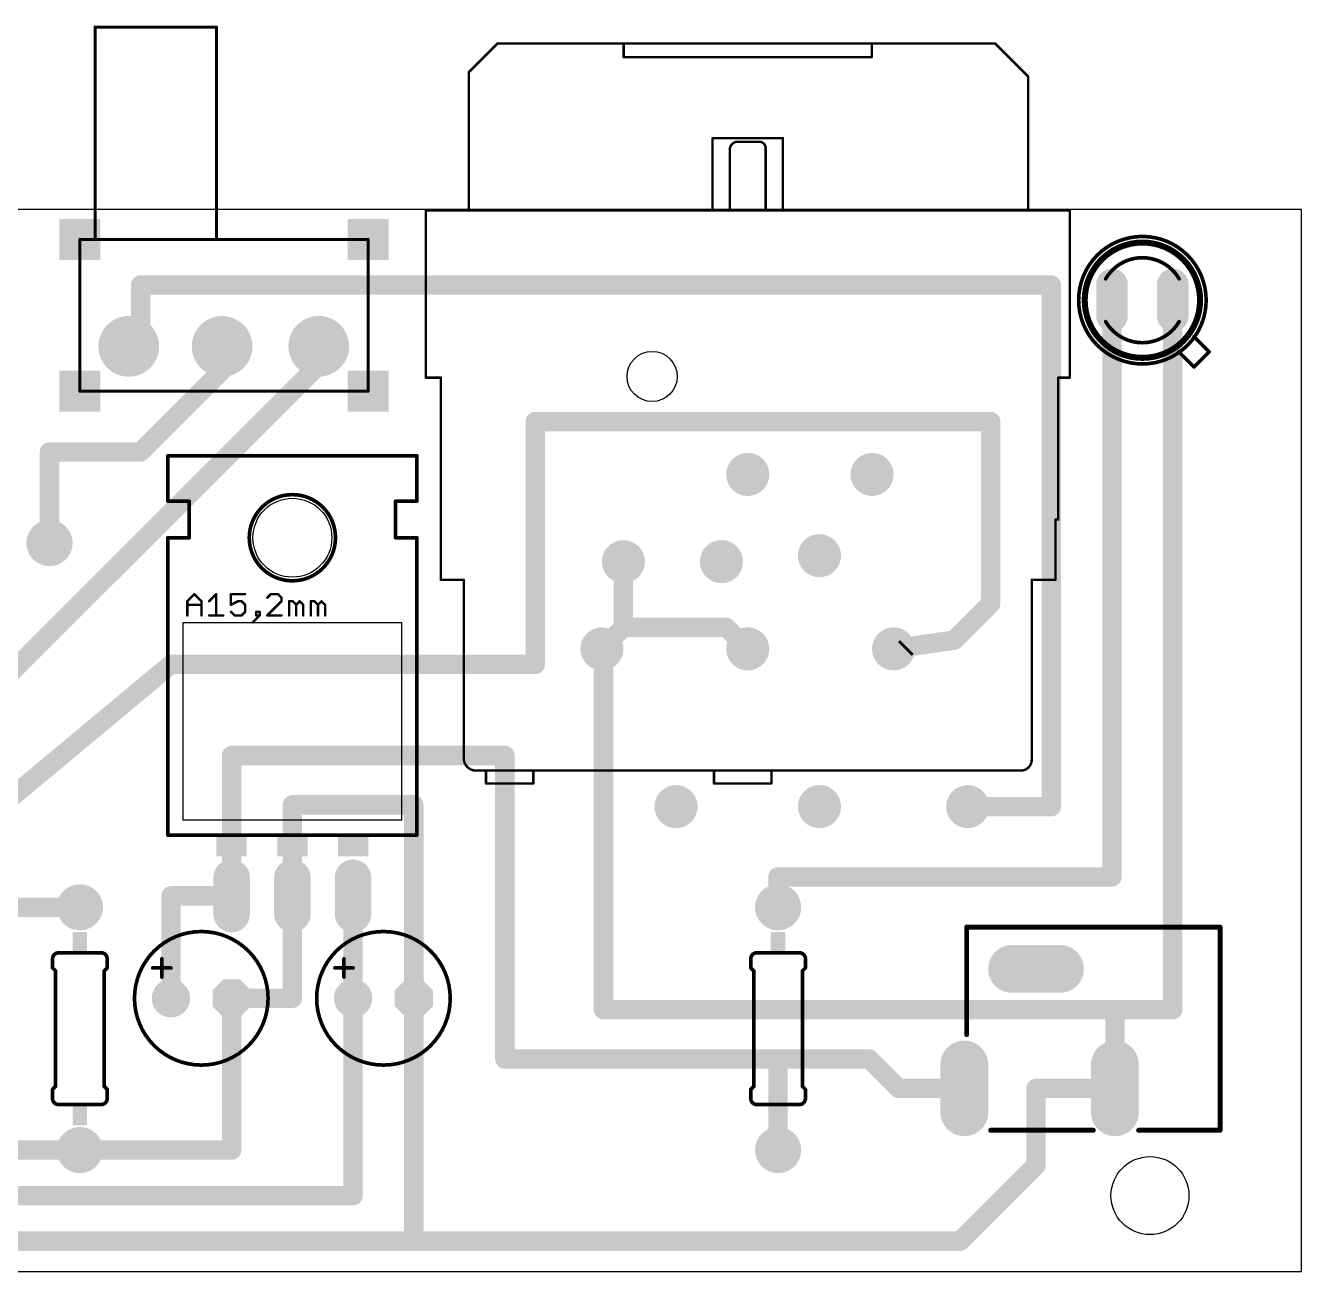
# Model space of a CAD drawing. Extents: x -0.21 to 4.21, y 0.35 to 2.75.
# Drawn here: x 2.111 to 4.212, y 0.35 to 2.403 of the extents above; entities that cross this region are included whole.
import ezdxf

# ---------------------------------------------------------------- set-up
doc = ezdxf.new("R2010")
doc.units = 0
for name, color, linetype in [('16', 175, 'CONTINUOUS'), ('17', 82, 'CONTINUOUS'), ('20', 7, 'CONTINUOUS'), ('21', 253, 'CONTINUOUS')]:
    doc.layers.add(name, color=color, linetype=linetype)

# ---------------------------------------------------------------- blocks, each defined once
blk = doc.blocks.new('ROUNDP')
at = {"const_width": 0.5}
blk.add_lwpolyline([(0, -0.25, 1), (0, 0.25, 1), (0, -0.25)], format="xyb", dxfattribs=at)
blk = doc.blocks.new('OCTAGONP')
at = {"const_width": 0.5}
blk.add_lwpolyline([(-0.25, -0.103553), (-0.25, 0.103553), (-0.103553, 0.25), (0.103553, 0.25), (0.25, 0.103553), (0.25, -0.103553), (0.103553, -0.25), (-0.103553, -0.25), (-0.25, -0.103553), (-0.25, 0.103553)], dxfattribs=at)
blk = doc.blocks.new('RECT')
blk.add_solid([(-0.5, -0.5), (0.5, -0.5), (-0.5, 0.5), (0.5, 0.5)])
blk = doc.blocks.new('LONGP100')
at = {"const_width": 1}
blk.add_lwpolyline([(-0.5, 0), (0.5, 0)], dxfattribs=at)
at = {"const_width": 0.5}
for points in [[(-0.5, 0.25, 1), (-0.5, -0.25)], [(0.5, -0.25, 1), (0.5, 0.25)]]:
    blk.add_lwpolyline(points, format="xyb", dxfattribs=at)
blk = doc.blocks.new('SQUAREP')
blk.add_solid([(-0.5, -0.5), (0.5, -0.5), (-0.5, 0.5), (0.5, 0.5)])

msp = doc.modelspace()

# ---------------------------------------------------------------- linework, layer by layer
at = {"layer": '16', "const_width": 0.032}
for points in [[(3.8, 1.975), (2.3, 1.975)], [(2.3, 1.975), (2.3, 1.9)], [(3.8, 1.115748), (3.8, 1.975)], [(3.9, 1), (3.9, 1.95)], [(4, 1.95), (4, 0.78125)], [(2.593508, 1.874094), (2.593508, 1.843508)], [(2.593508, 1.843508), (2.0625, 1.3125)], [(2.45, 1.85), (2.3, 1.7)], [(2.95, 1.35), (2.95, 1.75)], [(2.95, 1.75), (3.7, 1.75)], [(3.7, 1.45), (3.7, 1.75)], [(2.3, 1.7), (2.15, 1.7)], [(2.15, 1.7), (2.15, 1.55)], [(3.095276, 1.519291), (3.095276, 1.411024)], [(3.640157, 1.390157), (3.7, 1.45)], [(3.095276, 1.411024), (3.059843, 1.375591)], [(3.095276, 1.411024), (3.264567, 1.411024)], [(3.264567, 1.411024), (3.3, 1.375591)], [(3.059843, 1.375591), (3.0625, 1.375591)], [(3.0625, 1.375591), (3.0625, 0.78125)], [(3.540157, 1.375591), (3.561952, 1.378765)], [(3.558777, 1.375591), (3.561952, 1.378765)], [(3.561952, 1.378765), (3.640157, 1.390157)], [(2.05, 1.1), (2.35, 1.35)], [(2.95, 1.35), (2.35, 1.35)], [(2.9, 1.2), (2.45, 1.2)], [(2.45, 1.2), (2.45, 0.96875)], [(2.9, 0.7), (2.9, 1.2)], [(2.75, 1.11875), (2.55, 1.11875)], [(2.55, 1.11875), (2.55, 0.96875)], [(2.75, 0.8), (2.75, 1.11875)], [(3.662205, 1.115748), (3.8, 1.115748)], [(3.35, 0.95), (3.35, 1)], [(3.35, 1), (3.9, 1)], [(2.45, 0.96875), (2.35, 0.96875)], [(2.35, 0.96875), (2.35, 0.8)], [(2.55, 0.8), (2.55, 0.96875)], [(2.65, 0.96875), (2.65, 0.8)], [(2.2, 0.95), (2.025, 0.95)], [(2.45, 0.8), (2.45, 0.55)], [(2.55, 0.8), (2.45, 0.8)], [(2.65, 0.475), (2.65, 0.8)], [(2.75, 0.8), (2.75, 0.4)], [(3.0625, 0.78125), (3.904724, 0.78125)], [(3.904724, 0.78125), (3.904724, 0.651575)], [(4, 0.78125), (3.904724, 0.78125)], [(3.34375, 0.7), (2.9, 0.7)], [(3.5, 0.7), (3.34375, 0.7)], [(3.35, 0.69375), (3.34375, 0.7)], [(3.548425, 0.651575), (3.5, 0.7)], [(3.35, 0.55), (3.35, 0.69375)], [(3.656693, 0.651575), (3.548425, 0.651575)], [(3.904724, 0.651575), (3.774803, 0.651575)], [(3.774803, 0.651575), (3.774803, 0.524803)], [(2.2, 0.55), (2.025, 0.55)], [(2.2, 0.55), (2.45, 0.55)], [(3.774803, 0.524803), (3.65, 0.4)], [(1.85, 0.475), (2.65, 0.475)], [(0.76875, 0.4), (2.75, 0.4)], [(2.75, 0.4), (3.65, 0.4)]]:
    msp.add_lwpolyline(points, dxfattribs=at)
at = {"layer": '16', "const_width": 0.016}
for points in [[(2.3, 1.983, 1), (2.3, 1.967)], [(2.308, 1.975, 1), (2.292, 1.975)], [(3.808, 1.975, 1), (3.792, 1.975)], [(3.8, 1.967, 1), (3.8, 1.983)], [(3.908, 1.95, 1), (3.892, 1.95)], [(4.008, 1.95, 1), (3.992, 1.95)], [(2.292, 1.9, 1), (2.308, 1.9)], [(2.601508, 1.874094, 1), (2.585508, 1.874094)], [(2.455657, 1.844343, 1), (2.444343, 1.855657)], [(2.585508, 1.843508, 1), (2.601508, 1.843508)], [(2.599165, 1.837851, 1), (2.587851, 1.849165)], [(2.958, 1.75, 1), (2.942, 1.75)], [(2.95, 1.758, 1), (2.95, 1.742)], [(3.708, 1.75, 1), (3.692, 1.75)], [(3.7, 1.742, 1), (3.7, 1.758)], [(2.15, 1.708, 1), (2.15, 1.692)], [(2.158, 1.7, 1), (2.142, 1.7)], [(2.294343, 1.705657, 1), (2.305657, 1.694343)], [(2.3, 1.692, 1), (2.3, 1.708)], [(2.142, 1.55, 1), (2.158, 1.55)], [(3.103276, 1.519291, 1), (3.087276, 1.519291)], [(3.692, 1.45, 1), (3.708, 1.45)], [(3.705657, 1.444343, 1), (3.694343, 1.455657)], [(3.095276, 1.419024, 1), (3.095276, 1.403024)], [(3.087276, 1.411024, 1), (3.103276, 1.411024)], [(3.100932, 1.405367, 1), (3.089619, 1.41668)], [(3.270224, 1.41668, 1), (3.25891, 1.405367)], [(3.264567, 1.403024, 1), (3.264567, 1.419024)], [(3.059843, 1.383591, 1), (3.059843, 1.367591)], [(3.054186, 1.381247, 1), (3.065499, 1.369934)], [(3.0705, 1.375591, 1), (3.0545, 1.375591)], [(3.0625, 1.367591, 1), (3.0625, 1.383591)], [(3.294343, 1.369934, 1), (3.305657, 1.381247)], [(3.539004, 1.383507, 1), (3.541311, 1.367674)], [(3.55312, 1.381247, 1), (3.564434, 1.369934)], [(3.560798, 1.386682, 1), (3.563105, 1.370849)], [(3.567608, 1.373108, 1), (3.556295, 1.384422)], [(3.563105, 1.370849, 1), (3.560798, 1.386682)], [(3.634501, 1.395814, 1), (3.645814, 1.384501)], [(3.641311, 1.382241, 1), (3.639004, 1.398074)], [(2.35, 1.358, 1), (2.35, 1.342)], [(2.355121, 1.343854, 1), (2.344879, 1.356146)], [(2.95, 1.342, 1), (2.95, 1.358)], [(2.942, 1.35, 1), (2.958, 1.35)], [(2.45, 1.208, 1), (2.45, 1.192)], [(2.458, 1.2, 1), (2.442, 1.2)], [(2.908, 1.2, 1), (2.892, 1.2)], [(2.9, 1.192, 1), (2.9, 1.208)], [(2.55, 1.12675, 1), (2.55, 1.11075)], [(2.558, 1.11875, 1), (2.542, 1.11875)], [(2.758, 1.11875, 1), (2.742, 1.11875)], [(2.75, 1.11075, 1), (2.75, 1.12675)], [(3.662205, 1.123748, 1), (3.662205, 1.107748)], [(3.792, 1.115748, 1), (3.808, 1.115748)], [(3.8, 1.107748, 1), (3.8, 1.123748)], [(3.358, 1, 1), (3.342, 1)], [(3.35, 1.008, 1), (3.35, 0.992)], [(3.9, 0.992, 1), (3.9, 1.008)], [(3.892, 1, 1), (3.908, 1)], [(2.35, 0.97675, 1), (2.35, 0.96075)], [(2.358, 0.96875, 1), (2.342, 0.96875)], [(2.442, 0.96875, 1), (2.458, 0.96875)], [(2.45, 0.96075, 1), (2.45, 0.97675)], [(2.558, 0.96875, 1), (2.542, 0.96875)], [(2.542, 0.96875, 1), (2.558, 0.96875)], [(2.658, 0.96875, 1), (2.642, 0.96875)], [(2.2, 0.942, 1), (2.2, 0.958)], [(3.342, 0.95, 1), (3.358, 0.95)], [(2.342, 0.8, 1), (2.358, 0.8)], [(2.458, 0.8, 1), (2.442, 0.8)], [(2.45, 0.808, 1), (2.45, 0.792)], [(2.542, 0.8, 1), (2.558, 0.8)], [(2.55, 0.792, 1), (2.55, 0.808)], [(2.658, 0.8, 1), (2.642, 0.8)], [(2.642, 0.8, 1), (2.658, 0.8)], [(2.758, 0.8, 1), (2.742, 0.8)], [(2.742, 0.8, 1), (2.758, 0.8)], [(3.0625, 0.78925, 1), (3.0625, 0.77325)], [(3.0545, 0.78125, 1), (3.0705, 0.78125)], [(3.912724, 0.78125, 1), (3.896724, 0.78125)], [(3.904724, 0.78925, 1), (3.904724, 0.77325)], [(3.904724, 0.77325, 1), (3.904724, 0.78925)], [(3.992, 0.78125, 1), (4.008, 0.78125)], [(4, 0.77325, 1), (4, 0.78925)], [(2.9, 0.708, 1), (2.9, 0.692)], [(3.34375, 0.708, 1), (3.34375, 0.692)], [(3.349407, 0.705657, 1), (3.338093, 0.694343)], [(3.34375, 0.692, 1), (3.34375, 0.708)], [(3.505657, 0.705657, 1), (3.494343, 0.694343)], [(3.5, 0.692, 1), (3.5, 0.708)], [(2.892, 0.7, 1), (2.908, 0.7)], [(3.358, 0.69375, 1), (3.342, 0.69375)], [(3.344343, 0.688093, 1), (3.355657, 0.699407)], [(3.548425, 0.659575, 1), (3.548425, 0.643575)], [(3.542768, 0.645918, 1), (3.554082, 0.657232)], [(3.656693, 0.643575, 1), (3.656693, 0.659575)], [(3.774803, 0.659575, 1), (3.774803, 0.643575)], [(3.782803, 0.651575, 1), (3.766803, 0.651575)], [(3.896724, 0.651575, 1), (3.912724, 0.651575)], [(3.904724, 0.643575, 1), (3.904724, 0.659575)], [(2.2, 0.558, 1), (2.2, 0.542)], [(2.2, 0.542, 1), (2.2, 0.558)], [(2.442, 0.55, 1), (2.458, 0.55)], [(2.45, 0.542, 1), (2.45, 0.558)], [(3.342, 0.55, 1), (3.358, 0.55)], [(3.766803, 0.524803, 1), (3.782803, 0.524803)], [(3.78046, 0.519146, 1), (3.769146, 0.53046)], [(2.65, 0.467, 1), (2.65, 0.483)], [(2.642, 0.475, 1), (2.658, 0.475)], [(2.75, 0.408, 1), (2.75, 0.392)], [(2.742, 0.4, 1), (2.758, 0.4)], [(2.75, 0.392, 1), (2.75, 0.408)], [(3.644343, 0.405657, 1), (3.655657, 0.394343)], [(3.65, 0.392, 1), (3.65, 0.408)]]:
    msp.add_lwpolyline(points, format="xyb", dxfattribs=at)
at = {"layer": '20'}
for p, q in [((4.212008, 2.099606), (0.2, 2.099606)), ((4.212008, 0.35), (4.212008, 2.099606)), ((0.2, 0.35), (4.212008, 0.35))]:
    msp.add_line(p, q, dxfattribs=at)
for centre, radius in [((3.14252, 1.824409), 0.041339), ((2.55, 1.55875), 0.065), ((3.9625, 0.475), 0.06425)]:
    msp.add_circle(centre, radius, dxfattribs=at)
at = {"layer": '21'}
for points, const_width in [([(2.225, 2.05), (2.225, 2.4)], 0.005), ([(2.225, 2.4), (2.425, 2.4)], 0.005), ([(2.425, 2.4), (2.425, 2.05)], 0.005), ([(2.887795, 2.372835), (2.840551, 2.325591)], 0.004), ([(3.346063, 2.372835), (2.887795, 2.372835)], 0.004), ([(3.70748, 2.372835), (3.345276, 2.372835)], 0.004), ([(3.761811, 2.318504), (3.70748, 2.372835)], 0.004), ([(3.095669, 2.371654), (3.095669, 2.350394)], 0.004), ([(3.504331, 2.350394), (3.504331, 2.370472)], 0.004), ([(3.095669, 2.350394), (3.504331, 2.350394)], 0.004), ([(2.840551, 2.325591), (2.840551, 2.097638)], 0.004), ([(3.761811, 2.097638), (3.761811, 2.318504)], 0.004), ([(3.357874, 2.216929), (3.242126, 2.216929)], 0.004), ([(3.242126, 2.216929), (3.242126, 2.098819)], 0.004), ([(3.318898, 2.211024), (3.283465, 2.211024)], 0.004), ([(3.357874, 2.098819), (3.357874, 2.216929)], 0.004), ([(3.270472, 2.198031), (3.270472, 2.1)], 0.004), ([(3.329528, 2.1), (3.329528, 2.200394)], 0.004), ([(2.840551, 2.097638), (2.769685, 2.097638)], 0.004), ([(2.769685, 2.097638), (2.769685, 1.822441)], 0.004), ([(3.761811, 2.097638), (2.841732, 2.097638)], 0.004), ([(3.830315, 2.097638), (3.761811, 2.097638)], 0.004), ([(3.830315, 1.822441), (3.830315, 2.097638)], 0.004), ([(2.225, 2.05), (2.2, 2.05)], 0.005), ([(2.2, 2.05), (2.2, 1.8)], 0.005), ([(2.425, 2.05), (2.225, 2.05)], 0.005), ([(2.675, 2.05), (2.425, 2.05)], 0.005), ([(2.675, 1.8), (2.675, 2.05)], 0.005), ([(4.035, 1.89), (4.06, 1.865)], 0.006), ([(4.01, 1.865), (4.035, 1.84)], 0.006), ([(4.06, 1.865), (4.035, 1.84)], 0.006), ([(2.769685, 1.822441), (2.794488, 1.822441)], 0.004), ([(2.794488, 1.822441), (2.794488, 1.48937)], 0.004), ([(3.811417, 1.588583), (3.811417, 1.822441)], 0.004), ([(3.811417, 1.822441), (3.830315, 1.822441)], 0.004), ([(2.2, 1.8), (2.425, 1.8)], 0.005), ([(2.425, 1.8), (2.625, 1.8)], 0.005), ([(2.625, 1.8), (2.675, 1.8)], 0.005), ([(2.755, 1.69375), (2.345, 1.69375)], 0.006), ([(2.345, 1.61875), (2.345, 1.69375)], 0.006), ([(2.755, 1.61875), (2.755, 1.69375)], 0.006), ([(2.38, 1.61875), (2.345, 1.61875)], 0.006), ([(2.38, 1.55875), (2.38, 1.61875)], 0.006), ([(2.72, 1.55875), (2.72, 1.61875)], 0.006), ([(2.72, 1.61875), (2.755, 1.61875)], 0.006), ([(3.806693, 1.48937), (3.806693, 1.588583)], 0.004), ([(3.806693, 1.588583), (3.811417, 1.588583)], 0.004), ([(2.345, 1.06875), (2.345, 1.55875)], 0.006), ([(2.345, 1.55875), (2.38, 1.55875)], 0.006), ([(2.755, 1.55875), (2.72, 1.55875)], 0.006), ([(2.755, 1.06875), (2.755, 1.55875)], 0.006), ([(2.794488, 1.48937), (2.832283, 1.48937)], 0.004), ([(2.832283, 1.48937), (2.832283, 1.195276)], 0.004), ([(3.767717, 1.192913), (3.767717, 1.48937)], 0.004), ([(3.767717, 1.48937), (3.806693, 1.48937)], 0.004), ([(2.377, 1.454103), (2.388677, 1.46578)], 0.004), ([(2.377, 1.43075), (2.377, 1.454103)], 0.004), ([(2.377, 1.448265), (2.400353, 1.448265)], 0.004), ([(2.388677, 1.46578), (2.400353, 1.454103)], 0.004), ([(2.400353, 1.454103), (2.400353, 1.43075)], 0.004), ([(2.412911, 1.454103), (2.424587, 1.46578)], 0.004), ([(2.424587, 1.46578), (2.424587, 1.43075)], 0.004), ([(2.472175, 1.46578), (2.448821, 1.46578)], 0.004), ([(2.448821, 1.46578), (2.448821, 1.448265)], 0.004), ([(2.448821, 1.448265), (2.460498, 1.454103)], 0.004), ([(2.460498, 1.454103), (2.466336, 1.454103)], 0.004), ([(2.466336, 1.454103), (2.472175, 1.448265)], 0.004), ([(2.472175, 1.448265), (2.472175, 1.436588)], 0.004), ([(2.514511, 1.46578), (2.508672, 1.459942)], 0.004), ([(2.508672, 1.43075), (2.532026, 1.454103)], 0.004), ([(2.526187, 1.46578), (2.514511, 1.46578)], 0.004), ([(2.532026, 1.459942), (2.526187, 1.46578)], 0.004), ([(2.532026, 1.454103), (2.532026, 1.459942)], 0.004), ([(2.544583, 1.43075), (2.544583, 1.454103)], 0.004), ([(2.544583, 1.454103), (2.550421, 1.454103)], 0.004), ([(2.550421, 1.454103), (2.55626, 1.448265)], 0.004), ([(2.55626, 1.448265), (2.562098, 1.454103)], 0.004), ([(2.55626, 1.448265), (2.55626, 1.43075)], 0.004), ([(2.562098, 1.454103), (2.567936, 1.448265)], 0.004), ([(2.567936, 1.448265), (2.567936, 1.43075)], 0.004), ([(2.580494, 1.43075), (2.580494, 1.454103)], 0.004), ([(2.580494, 1.454103), (2.586332, 1.454103)], 0.004), ([(2.586332, 1.454103), (2.59217, 1.448265)], 0.004), ([(2.59217, 1.448265), (2.598009, 1.454103)], 0.004), ([(2.59217, 1.448265), (2.59217, 1.43075)], 0.004), ([(2.598009, 1.454103), (2.603847, 1.448265)], 0.004), ([(2.603847, 1.448265), (2.603847, 1.43075)], 0.004), ([(2.412911, 1.43075), (2.436264, 1.43075)], 0.004), ([(2.45466, 1.43075), (2.448821, 1.436588)], 0.004), ([(2.466336, 1.43075), (2.45466, 1.43075)], 0.004), ([(2.472175, 1.436588), (2.466336, 1.43075)], 0.004), ([(2.484732, 1.419073), (2.496409, 1.43075)], 0.004), ([(2.496409, 1.436588), (2.49057, 1.436588)], 0.004), ([(2.49057, 1.436588), (2.49057, 1.43075)], 0.004), ([(2.49057, 1.43075), (2.496409, 1.43075)], 0.004), ([(2.496409, 1.43075), (2.496409, 1.436588)], 0.004), ([(2.532026, 1.43075), (2.508672, 1.43075)], 0.004), ([(2.73, 1.41875), (2.37, 1.41875)], 0.002), ([(2.37, 1.09375), (2.37, 1.41875)], 0.002), ([(2.73, 1.41875), (2.73, 1.09375)], 0.002), ([(2.852362, 1.175197), (3.75, 1.175197)], 0.004), ([(2.868898, 1.153937), (2.868898, 1.174016)], 0.004), ([(2.94685, 1.153937), (2.868898, 1.153937)], 0.004), ([(2.94685, 1.172835), (2.94685, 1.153937)], 0.004), ([(3.244488, 1.153937), (3.244488, 1.174016)], 0.004), ([(3.338976, 1.153937), (3.244488, 1.153937)], 0.004), ([(3.338976, 1.172835), (3.338976, 1.153937)], 0.004), ([(2.37, 1.09375), (2.73, 1.09375)], 0.002), ([(2.345, 1.06875), (2.755, 1.06875)], 0.006), ([(3.66063, 0.917323), (3.66063, 0.740157)], 0.008), ([(4.077953, 0.917323), (3.66063, 0.917323)], 0.008), ([(4.077953, 0.582677), (4.077953, 0.917323)], 0.008), ([(4.077953, 0.917323), (4.077953, 0.915354)], 0.008), ([(2.155, 0.865), (2.155, 0.85)], 0.006), ([(2.235, 0.875), (2.165, 0.875)], 0.006), ([(2.245, 0.865), (2.245, 0.85)], 0.006), ([(2.335, 0.85), (2.335, 0.865)], 0.006), ([(2.635, 0.85), (2.635, 0.865)], 0.006), ([(3.305, 0.865), (3.305, 0.85)], 0.006), ([(3.315, 0.875), (3.385, 0.875)], 0.006), ([(3.395, 0.865), (3.395, 0.85)], 0.006), ([(2.16, 0.845), (2.155, 0.85)], 0.006), ([(2.16, 0.845), (2.16, 0.655)], 0.006), ([(2.24, 0.845), (2.245, 0.85)], 0.006), ([(2.24, 0.845), (2.24, 0.655)], 0.006), ([(2.32, 0.85), (2.335, 0.85)], 0.006), ([(2.335, 0.835), (2.335, 0.85)], 0.006), ([(2.335, 0.85), (2.35, 0.85)], 0.006), ([(2.62, 0.85), (2.635, 0.85)], 0.006), ([(2.635, 0.835), (2.635, 0.85)], 0.006), ([(2.635, 0.85), (2.65, 0.85)], 0.006), ([(3.31, 0.845), (3.305, 0.85)], 0.006), ([(3.31, 0.655), (3.31, 0.845)], 0.006), ([(3.39, 0.845), (3.395, 0.85)], 0.006), ([(3.39, 0.655), (3.39, 0.845)], 0.006), ([(2.16, 0.655), (2.155, 0.65)], 0.006), ([(2.155, 0.635), (2.155, 0.65)], 0.006), ([(2.24, 0.655), (2.245, 0.65)], 0.006), ([(2.245, 0.635), (2.245, 0.65)], 0.006), ([(3.31, 0.655), (3.305, 0.65)], 0.006), ([(3.305, 0.635), (3.305, 0.65)], 0.006), ([(3.39, 0.655), (3.395, 0.65)], 0.006), ([(3.395, 0.635), (3.395, 0.65)], 0.006), ([(2.235, 0.625), (2.165, 0.625)], 0.006), ([(3.315, 0.625), (3.385, 0.625)], 0.006), ([(3.7, 0.582677), (3.869291, 0.582677)], 0.008), ([(3.943701, 0.582677), (4.077953, 0.582677)], 0.008)]:
    msp.add_lwpolyline(points, dxfattribs=dict(at, const_width=const_width))
for points, const_width in [([(2.22625, 2.4, 1), (2.22375, 2.4)], 0.0025), ([(2.225, 2.40125, 1), (2.225, 2.39875)], 0.0025), ([(2.42625, 2.4, 1), (2.42375, 2.4)], 0.0025), ([(2.425, 2.39875, 1), (2.425, 2.40125)], 0.0025), ([(2.887795, 2.373835, 1), (2.887795, 2.371835)], 0.002), ([(2.888502, 2.372128, 1), (2.887088, 2.373542)], 0.002), ([(3.345276, 2.373835, 1), (3.345276, 2.371835)], 0.002), ([(3.346063, 2.371835, 1), (3.346063, 2.373835)], 0.002), ([(3.708187, 2.373542, 1), (3.706773, 2.372128)], 0.002), ([(3.70748, 2.371835, 1), (3.70748, 2.373835)], 0.002), ([(3.096669, 2.371654, 1), (3.094669, 2.371654)], 0.002), ([(3.505331, 2.370472, 1), (3.503331, 2.370472)], 0.002), ([(3.095669, 2.351394, 1), (3.095669, 2.349394)], 0.002), ([(3.094669, 2.350394, 1), (3.096669, 2.350394)], 0.002), ([(3.503331, 2.350394, 1), (3.505331, 2.350394)], 0.002), ([(3.504331, 2.349394, 1), (3.504331, 2.351394)], 0.002), ([(2.841551, 2.325591, 1), (2.839551, 2.325591)], 0.002), ([(2.839844, 2.326298, 1), (2.841258, 2.324883)], 0.002), ([(3.762811, 2.318504, 1), (3.760811, 2.318504)], 0.002), ([(3.761104, 2.317797, 1), (3.762518, 2.319211)], 0.002), ([(3.242126, 2.217929, 1), (3.242126, 2.215929)], 0.002), ([(3.243126, 2.216929, 1), (3.241126, 2.216929)], 0.002), ([(3.283465, 2.211024, 0.414214), (3.270472, 2.198031)], 0.004), ([(3.283465, 2.212024, 1), (3.283465, 2.210024)], 0.002), ([(3.283465, 2.210024, 1), (3.283465, 2.212024)], 0.002), ([(3.329528, 2.200394, 0.414214), (3.318898, 2.211024)], 0.004), ([(3.318898, 2.212024, 1), (3.318898, 2.210024)], 0.002), ([(3.318898, 2.210024, 1), (3.318898, 2.212024)], 0.002), ([(3.358874, 2.216929, 1), (3.356874, 2.216929)], 0.002), ([(3.357874, 2.215929, 1), (3.357874, 2.217929)], 0.002), ([(3.271472, 2.198031, 1), (3.269472, 2.198031)], 0.002), ([(3.269472, 2.198031, 1), (3.271472, 2.198031)], 0.002), ([(3.330528, 2.200394, 1), (3.328528, 2.200394)], 0.002), ([(3.328528, 2.200394, 1), (3.330528, 2.200394)], 0.002), ([(2.769685, 2.098638, 1), (2.769685, 2.096638)], 0.002), ([(2.770685, 2.097638, 1), (2.768685, 2.097638)], 0.002), ([(2.839551, 2.097638, 1), (2.841551, 2.097638)], 0.002), ([(2.840551, 2.096638, 1), (2.840551, 2.098638)], 0.002), ([(2.841732, 2.098638, 1), (2.841732, 2.096638)], 0.002), ([(3.241126, 2.098819, 1), (3.243126, 2.098819)], 0.002), ([(3.269472, 2.1, 1), (3.271472, 2.1)], 0.002), ([(3.328528, 2.1, 1), (3.330528, 2.1)], 0.002), ([(3.356874, 2.098819, 1), (3.358874, 2.098819)], 0.002), ([(3.761811, 2.098638, 1), (3.761811, 2.096638)], 0.002), ([(3.760811, 2.097638, 1), (3.762811, 2.097638)], 0.002), ([(3.761811, 2.096638, 1), (3.761811, 2.098638)], 0.002), ([(3.831315, 2.097638, 1), (3.829315, 2.097638)], 0.002), ([(3.830315, 2.096638, 1), (3.830315, 2.098638)], 0.002), ([(2.2, 2.05125, 1), (2.2, 2.04875)], 0.0025), ([(2.20125, 2.05, 1), (2.19875, 2.05)], 0.0025), ([(2.225, 2.05125, 1), (2.225, 2.04875)], 0.0025), ([(2.22375, 2.05, 1), (2.22625, 2.05)], 0.0025), ([(2.225, 2.04875, 1), (2.225, 2.05125)], 0.0025), ([(2.425, 2.05125, 1), (2.425, 2.04875)], 0.0025), ([(2.42375, 2.05, 1), (2.42625, 2.05)], 0.0025), ([(2.425, 2.04875, 1), (2.425, 2.05125)], 0.0025), ([(2.67625, 2.05, 1), (2.67375, 2.05)], 0.0025), ([(2.675, 2.04875, 1), (2.675, 2.05125)], 0.0025), ([(3.95, 1.845, 1), (3.95, 2.055, 1), (3.95, 1.845)], 0.006), ([(3.95, 1.855, 1), (3.95, 2.045, 1), (3.95, 1.855)], 0.01), ([(3.95, 2.02, 0.266749), (3.889535, 1.985272)], 0.006), ([(4.010465, 1.985272, 0.266749), (3.95, 2.02)], 0.006), ([(3.95, 2.0215, 1), (3.95, 2.0185)], 0.003), ([(3.95, 2.0185, 1), (3.95, 2.0215)], 0.003), ([(3.88824, 1.986027, 1), (3.890831, 1.984516)], 0.003), ([(4.009169, 1.984516, 1), (4.01176, 1.986027)], 0.003), ([(3.889535, 1.914728, 0.266749), (3.95, 1.88)], 0.006), ([(3.890831, 1.915484, 1), (3.88824, 1.913973)], 0.003), ([(3.95, 1.88, 0.266749), (4.010465, 1.914728)], 0.006), ([(4.01176, 1.913973, 1), (4.009169, 1.915484)], 0.003), ([(4.036061, 1.891061, 1), (4.033939, 1.888939)], 0.003), ([(3.95, 1.8815, 1), (3.95, 1.8785)], 0.003), ([(3.95, 1.8785, 1), (3.95, 1.8815)], 0.003), ([(4.011061, 1.866061, 1), (4.008939, 1.863939)], 0.003), ([(4.061061, 1.863939, 1), (4.058939, 1.866061)], 0.003), ([(4.058939, 1.863939, 1), (4.061061, 1.866061)], 0.003), ([(4.033939, 1.841061, 1), (4.036061, 1.838939)], 0.003), ([(4.033939, 1.838939, 1), (4.036061, 1.841061)], 0.003), ([(2.769685, 1.823441, 1), (2.769685, 1.821441)], 0.002), ([(2.768685, 1.822441, 1), (2.770685, 1.822441)], 0.002), ([(2.795488, 1.822441, 1), (2.793488, 1.822441)], 0.002), ([(2.794488, 1.821441, 1), (2.794488, 1.823441)], 0.002), ([(3.812417, 1.822441, 1), (3.810417, 1.822441)], 0.002), ([(3.811417, 1.823441, 1), (3.811417, 1.821441)], 0.002), ([(3.829315, 1.822441, 1), (3.831315, 1.822441)], 0.002), ([(3.830315, 1.821441, 1), (3.830315, 1.823441)], 0.002), ([(2.2, 1.80125, 1), (2.2, 1.79875)], 0.0025), ([(2.19875, 1.8, 1), (2.20125, 1.8)], 0.0025), ([(2.425, 1.80125, 1), (2.425, 1.79875)], 0.0025), ([(2.425, 1.79875, 1), (2.425, 1.80125)], 0.0025), ([(2.625, 1.80125, 1), (2.625, 1.79875)], 0.0025), ([(2.625, 1.79875, 1), (2.625, 1.80125)], 0.0025), ([(2.67375, 1.8, 1), (2.67625, 1.8)], 0.0025), ([(2.675, 1.79875, 1), (2.675, 1.80125)], 0.0025), ([(2.345, 1.69525, 1), (2.345, 1.69225)], 0.003), ([(2.3465, 1.69375, 1), (2.3435, 1.69375)], 0.003), ([(2.7565, 1.69375, 1), (2.7535, 1.69375)], 0.003), ([(2.755, 1.69225, 1), (2.755, 1.69525)], 0.003), ([(2.345, 1.62025, 1), (2.345, 1.61725)], 0.003), ([(2.3435, 1.61875, 1), (2.3465, 1.61875)], 0.003), ([(2.3815, 1.61875, 1), (2.3785, 1.61875)], 0.003), ([(2.38, 1.61725, 1), (2.38, 1.62025)], 0.003), ([(2.55, 1.48775, 1), (2.55, 1.62975, 1), (2.55, 1.48775)], 0.006), ([(2.7215, 1.61875, 1), (2.7185, 1.61875)], 0.003), ([(2.72, 1.62025, 1), (2.72, 1.61725)], 0.003), ([(2.7535, 1.61875, 1), (2.7565, 1.61875)], 0.003), ([(2.755, 1.61725, 1), (2.755, 1.62025)], 0.003), ([(3.807693, 1.588583, 1), (3.805693, 1.588583)], 0.002), ([(3.806693, 1.589583, 1), (3.806693, 1.587583)], 0.002), ([(3.810417, 1.588583, 1), (3.812417, 1.588583)], 0.002), ([(3.811417, 1.587583, 1), (3.811417, 1.589583)], 0.002), ([(2.3465, 1.55875, 1), (2.3435, 1.55875)], 0.003), ([(2.345, 1.56025, 1), (2.345, 1.55725)], 0.003), ([(2.3785, 1.55875, 1), (2.3815, 1.55875)], 0.003), ([(2.38, 1.55725, 1), (2.38, 1.56025)], 0.003), ([(2.72, 1.56025, 1), (2.72, 1.55725)], 0.003), ([(2.7185, 1.55875, 1), (2.7215, 1.55875)], 0.003), ([(2.7565, 1.55875, 1), (2.7535, 1.55875)], 0.003), ([(2.755, 1.55725, 1), (2.755, 1.56025)], 0.003), ([(2.794488, 1.49037, 1), (2.794488, 1.48837)], 0.002), ([(2.793488, 1.48937, 1), (2.795488, 1.48937)], 0.002), ([(2.833283, 1.48937, 1), (2.831283, 1.48937)], 0.002), ([(2.832283, 1.48837, 1), (2.832283, 1.49037)], 0.002), ([(3.768717, 1.48937, 1), (3.766717, 1.48937)], 0.002), ([(3.767717, 1.49037, 1), (3.767717, 1.48837)], 0.002), ([(3.805693, 1.48937, 1), (3.807693, 1.48937)], 0.002), ([(3.806693, 1.48837, 1), (3.806693, 1.49037)], 0.002), ([(2.378, 1.454103, 1), (2.376, 1.454103)], 0.002), ([(2.376293, 1.45481, 1), (2.377707, 1.453396)], 0.002), ([(2.377, 1.449265, 1), (2.377, 1.447265)], 0.002), ([(2.389384, 1.466487, 1), (2.387969, 1.465073)], 0.002), ([(2.389384, 1.465073, 1), (2.387969, 1.466487)], 0.002), ([(2.401353, 1.454103, 1), (2.399353, 1.454103)], 0.002), ([(2.399646, 1.453396, 1), (2.40106, 1.45481)], 0.002), ([(2.400353, 1.447265, 1), (2.400353, 1.449265)], 0.002), ([(2.412204, 1.45481, 1), (2.413618, 1.453396)], 0.002), ([(2.425587, 1.46578, 1), (2.423587, 1.46578)], 0.002), ([(2.425294, 1.465073, 1), (2.42388, 1.466487)], 0.002), ([(2.448821, 1.46678, 1), (2.448821, 1.46478)], 0.002), ([(2.449821, 1.46578, 1), (2.447821, 1.46578)], 0.002), ([(2.448374, 1.449159, 1), (2.449269, 1.44737)], 0.002), ([(2.460498, 1.455103, 1), (2.460498, 1.453103)], 0.002), ([(2.460945, 1.453209, 1), (2.460051, 1.454998)], 0.002), ([(2.467043, 1.45481, 1), (2.465629, 1.453396)], 0.002), ([(2.466336, 1.453103, 1), (2.466336, 1.455103)], 0.002), ([(2.473175, 1.448265, 1), (2.471175, 1.448265)], 0.002), ([(2.472175, 1.46478, 1), (2.472175, 1.46678)], 0.002), ([(2.507965, 1.460649, 1), (2.50938, 1.459234)], 0.002), ([(2.514511, 1.46678, 1), (2.514511, 1.46478)], 0.002), ([(2.515218, 1.465073, 1), (2.513804, 1.466487)], 0.002), ([(2.526894, 1.466487, 1), (2.52548, 1.465073)], 0.002), ([(2.526187, 1.46478, 1), (2.526187, 1.46678)], 0.002), ([(2.533026, 1.459942, 1), (2.531026, 1.459942)], 0.002), ([(2.531026, 1.454103, 1), (2.533026, 1.454103)], 0.002), ([(2.531319, 1.459234, 1), (2.532733, 1.460649)], 0.002), ([(2.532733, 1.453396, 1), (2.531319, 1.45481)], 0.002), ([(2.545583, 1.454103, 1), (2.543583, 1.454103)], 0.002), ([(2.544583, 1.455103, 1), (2.544583, 1.453103)], 0.002), ([(2.551128, 1.45481, 1), (2.549714, 1.453396)], 0.002), ([(2.550421, 1.453103, 1), (2.550421, 1.455103)], 0.002), ([(2.55726, 1.448265, 1), (2.55526, 1.448265)], 0.002), ([(2.562805, 1.45481, 1), (2.561391, 1.453396)], 0.002), ([(2.562805, 1.453396, 1), (2.561391, 1.45481)], 0.002), ([(2.568936, 1.448265, 1), (2.566936, 1.448265)], 0.002), ([(2.581494, 1.454103, 1), (2.579494, 1.454103)], 0.002), ([(2.580494, 1.455103, 1), (2.580494, 1.453103)], 0.002), ([(2.587039, 1.45481, 1), (2.585625, 1.453396)], 0.002), ([(2.586332, 1.453103, 1), (2.586332, 1.455103)], 0.002), ([(2.59317, 1.448265, 1), (2.59117, 1.448265)], 0.002), ([(2.598716, 1.45481, 1), (2.597302, 1.453396)], 0.002), ([(2.598716, 1.453396, 1), (2.597302, 1.45481)], 0.002), ([(2.604847, 1.448265, 1), (2.602847, 1.448265)], 0.002), ([(2.376, 1.43075, 1), (2.378, 1.43075)], 0.002), ([(2.399353, 1.43075, 1), (2.401353, 1.43075)], 0.002), ([(2.412911, 1.43175, 1), (2.412911, 1.42975)], 0.002), ([(2.423587, 1.43075, 1), (2.425587, 1.43075)], 0.002), ([(2.436264, 1.42975, 1), (2.436264, 1.43175)], 0.002), ([(2.447821, 1.448265, 1), (2.449821, 1.448265)], 0.002), ([(2.449528, 1.437295, 1), (2.448114, 1.435881)], 0.002), ([(2.45466, 1.43175, 1), (2.45466, 1.42975)], 0.002), ([(2.453952, 1.430043, 1), (2.455367, 1.431457)], 0.002), ([(2.465629, 1.431457, 1), (2.467043, 1.430043)], 0.002), ([(2.466336, 1.42975, 1), (2.466336, 1.43175)], 0.002), ([(2.471175, 1.436588, 1), (2.473175, 1.436588)], 0.002), ([(2.471467, 1.447558, 1), (2.472882, 1.448972)], 0.002), ([(2.472882, 1.435881, 1), (2.471467, 1.437295)], 0.002), ([(2.49057, 1.437588, 1), (2.49057, 1.435588)], 0.002), ([(2.49157, 1.436588, 1), (2.48957, 1.436588)], 0.002), ([(2.49057, 1.43175, 1), (2.49057, 1.42975)], 0.002), ([(2.48957, 1.43075, 1), (2.49157, 1.43075)], 0.002), ([(2.497409, 1.436588, 1), (2.495409, 1.436588)], 0.002), ([(2.495409, 1.43075, 1), (2.497409, 1.43075)], 0.002), ([(2.497116, 1.430043, 1), (2.495701, 1.431457)], 0.002), ([(2.496409, 1.435588, 1), (2.496409, 1.437588)], 0.002), ([(2.496409, 1.42975, 1), (2.496409, 1.43175)], 0.002), ([(2.508672, 1.43175, 1), (2.508672, 1.42975)], 0.002), ([(2.507965, 1.431457, 1), (2.50938, 1.430043)], 0.002), ([(2.532026, 1.42975, 1), (2.532026, 1.43175)], 0.002), ([(2.543583, 1.43075, 1), (2.545583, 1.43075)], 0.002), ([(2.555553, 1.448972, 1), (2.556967, 1.447558)], 0.002), ([(2.55526, 1.43075, 1), (2.55726, 1.43075)], 0.002), ([(2.555553, 1.447558, 1), (2.556967, 1.448972)], 0.002), ([(2.566936, 1.43075, 1), (2.568936, 1.43075)], 0.002), ([(2.567229, 1.447558, 1), (2.568643, 1.448972)], 0.002), ([(2.579494, 1.43075, 1), (2.581494, 1.43075)], 0.002), ([(2.591463, 1.448972, 1), (2.592878, 1.447558)], 0.002), ([(2.59117, 1.43075, 1), (2.59317, 1.43075)], 0.002), ([(2.591463, 1.447558, 1), (2.592878, 1.448972)], 0.002), ([(2.602847, 1.43075, 1), (2.604847, 1.43075)], 0.002), ([(2.60314, 1.447558, 1), (2.604554, 1.448972)], 0.002), ([(2.37, 1.41925, 1), (2.37, 1.41825)], 0.001), ([(2.3705, 1.41875, 1), (2.3695, 1.41875)], 0.001), ([(2.484025, 1.419781, 1), (2.485439, 1.418366)], 0.002), ([(2.7305, 1.41875, 1), (2.7295, 1.41875)], 0.001), ([(2.73, 1.41825, 1), (2.73, 1.41925)], 0.001), ([(2.832283, 1.195276, 0.414214), (2.852362, 1.175197)], 0.004), ([(2.833283, 1.195276, 1), (2.831283, 1.195276)], 0.002), ([(2.831283, 1.195276, 1), (2.833283, 1.195276)], 0.002), ([(2.852362, 1.176197, 1), (2.852362, 1.174197)], 0.002), ([(2.852362, 1.174197, 1), (2.852362, 1.176197)], 0.002), ([(3.75, 1.175197, 0.414214), (3.767717, 1.192913)], 0.004), ([(3.75, 1.176197, 1), (3.75, 1.174197)], 0.002), ([(3.75, 1.174197, 1), (3.75, 1.176197)], 0.002), ([(3.768717, 1.192913, 1), (3.766717, 1.192913)], 0.002), ([(3.766717, 1.192913, 1), (3.768717, 1.192913)], 0.002), ([(2.869898, 1.174016, 1), (2.867898, 1.174016)], 0.002), ([(2.868898, 1.154937, 1), (2.868898, 1.152937)], 0.002), ([(2.94785, 1.172835, 1), (2.94585, 1.172835)], 0.002), ([(2.94685, 1.152937, 1), (2.94685, 1.154937)], 0.002), ([(3.245488, 1.174016, 1), (3.243488, 1.174016)], 0.002), ([(3.244488, 1.154937, 1), (3.244488, 1.152937)], 0.002), ([(3.339976, 1.172835, 1), (3.337976, 1.172835)], 0.002), ([(3.338976, 1.152937, 1), (3.338976, 1.154937)], 0.002), ([(2.867898, 1.153937, 1), (2.869898, 1.153937)], 0.002), ([(2.94585, 1.153937, 1), (2.94785, 1.153937)], 0.002), ([(3.243488, 1.153937, 1), (3.245488, 1.153937)], 0.002), ([(3.337976, 1.153937, 1), (3.339976, 1.153937)], 0.002), ([(2.37, 1.09425, 1), (2.37, 1.09325)], 0.001), ([(2.3695, 1.09375, 1), (2.3705, 1.09375)], 0.001), ([(2.7295, 1.09375, 1), (2.7305, 1.09375)], 0.001), ([(2.73, 1.09325, 1), (2.73, 1.09425)], 0.001), ([(2.345, 1.07025, 1), (2.345, 1.06725)], 0.003), ([(2.3435, 1.06875, 1), (2.3465, 1.06875)], 0.003), ([(2.7535, 1.06875, 1), (2.7565, 1.06875)], 0.003), ([(2.755, 1.06725, 1), (2.755, 1.07025)], 0.003), ([(2.4, 0.69, 1), (2.4, 0.91, 1), (2.4, 0.69)], 0.006), ([(2.7, 0.69, 1), (2.7, 0.91, 1), (2.7, 0.69)], 0.006), ([(3.66263, 0.917323, 1), (3.65863, 0.917323)], 0.004), ([(3.66063, 0.919323, 1), (3.66063, 0.915323)], 0.004), ([(4.079953, 0.917323, 1), (4.075953, 0.917323)], 0.004), ([(4.079953, 0.917323, 1), (4.075953, 0.917323)], 0.004), ([(4.075953, 0.915354, 1), (4.079953, 0.915354)], 0.004), ([(4.077953, 0.915323, 1), (4.077953, 0.919323)], 0.004), ([(2.165, 0.875, 0.414214), (2.155, 0.865)], 0.006), ([(2.1565, 0.865, 1), (2.1535, 0.865)], 0.003), ([(2.1535, 0.865, 1), (2.1565, 0.865)], 0.003), ([(2.165, 0.8765, 1), (2.165, 0.8735)], 0.003), ([(2.165, 0.8735, 1), (2.165, 0.8765)], 0.003), ([(2.245, 0.865, 0.414214), (2.235, 0.875)], 0.006), ([(2.235, 0.8765, 1), (2.235, 0.8735)], 0.003), ([(2.235, 0.8735, 1), (2.235, 0.8765)], 0.003), ([(2.2465, 0.865, 1), (2.2435, 0.865)], 0.003), ([(2.2435, 0.865, 1), (2.2465, 0.865)], 0.003), ([(2.3365, 0.865, 1), (2.3335, 0.865)], 0.003), ([(2.6365, 0.865, 1), (2.6335, 0.865)], 0.003), ([(3.315, 0.875, 0.414214), (3.305, 0.865)], 0.006), ([(3.3065, 0.865, 1), (3.3035, 0.865)], 0.003), ([(3.3035, 0.865, 1), (3.3065, 0.865)], 0.003), ([(3.315, 0.8765, 1), (3.315, 0.8735)], 0.003), ([(3.315, 0.8735, 1), (3.315, 0.8765)], 0.003), ([(3.395, 0.865, 0.414214), (3.385, 0.875)], 0.006), ([(3.385, 0.8765, 1), (3.385, 0.8735)], 0.003), ([(3.385, 0.8735, 1), (3.385, 0.8765)], 0.003), ([(3.3965, 0.865, 1), (3.3935, 0.865)], 0.003), ([(3.3935, 0.865, 1), (3.3965, 0.865)], 0.003), ([(2.156061, 0.851061, 1), (2.153939, 0.848939)], 0.003), ([(2.1535, 0.85, 1), (2.1565, 0.85)], 0.003), ([(2.1615, 0.845, 1), (2.1585, 0.845)], 0.003), ([(2.158939, 0.843939, 1), (2.161061, 0.846061)], 0.003), ([(2.2415, 0.845, 1), (2.2385, 0.845)], 0.003), ([(2.238939, 0.846061, 1), (2.241061, 0.843939)], 0.003), ([(2.2435, 0.85, 1), (2.2465, 0.85)], 0.003), ([(2.246061, 0.848939, 1), (2.243939, 0.851061)], 0.003), ([(2.32, 0.8515, 1), (2.32, 0.8485)], 0.003), ([(2.3365, 0.85, 1), (2.3335, 0.85)], 0.003), ([(2.335, 0.8515, 1), (2.335, 0.8485)], 0.003), ([(2.3335, 0.85, 1), (2.3365, 0.85)], 0.003), ([(2.335, 0.8485, 1), (2.335, 0.8515)], 0.003), ([(2.35, 0.8485, 1), (2.35, 0.8515)], 0.003), ([(2.62, 0.8515, 1), (2.62, 0.8485)], 0.003), ([(2.6365, 0.85, 1), (2.6335, 0.85)], 0.003), ([(2.635, 0.8515, 1), (2.635, 0.8485)], 0.003), ([(2.6335, 0.85, 1), (2.6365, 0.85)], 0.003), ([(2.635, 0.8485, 1), (2.635, 0.8515)], 0.003), ([(2.65, 0.8485, 1), (2.65, 0.8515)], 0.003), ([(3.306061, 0.851061, 1), (3.303939, 0.848939)], 0.003), ([(3.3035, 0.85, 1), (3.3065, 0.85)], 0.003), ([(3.3115, 0.845, 1), (3.3085, 0.845)], 0.003), ([(3.308939, 0.843939, 1), (3.311061, 0.846061)], 0.003), ([(3.3915, 0.845, 1), (3.3885, 0.845)], 0.003), ([(3.388939, 0.846061, 1), (3.391061, 0.843939)], 0.003), ([(3.3935, 0.85, 1), (3.3965, 0.85)], 0.003), ([(3.396061, 0.848939, 1), (3.393939, 0.851061)], 0.003), ([(2.3335, 0.835, 1), (2.3365, 0.835)], 0.003), ([(2.6335, 0.835, 1), (2.6365, 0.835)], 0.003), ([(3.65863, 0.740157, 1), (3.66263, 0.740157)], 0.004), ([(2.1565, 0.65, 1), (2.1535, 0.65)], 0.003), ([(2.153939, 0.651061, 1), (2.156061, 0.648939)], 0.003), ([(2.1585, 0.655, 1), (2.1615, 0.655)], 0.003), ([(2.161061, 0.653939, 1), (2.158939, 0.656061)], 0.003), ([(2.241061, 0.656061, 1), (2.238939, 0.653939)], 0.003), ([(2.2385, 0.655, 1), (2.2415, 0.655)], 0.003), ([(2.2465, 0.65, 1), (2.2435, 0.65)], 0.003), ([(2.243939, 0.648939, 1), (2.246061, 0.651061)], 0.003), ([(3.3065, 0.65, 1), (3.3035, 0.65)], 0.003), ([(3.303939, 0.651061, 1), (3.306061, 0.648939)], 0.003), ([(3.3085, 0.655, 1), (3.3115, 0.655)], 0.003), ([(3.311061, 0.653939, 1), (3.308939, 0.656061)], 0.003), ([(3.391061, 0.656061, 1), (3.388939, 0.653939)], 0.003), ([(3.3885, 0.655, 1), (3.3915, 0.655)], 0.003), ([(3.3965, 0.65, 1), (3.3935, 0.65)], 0.003), ([(3.393939, 0.648939, 1), (3.396061, 0.651061)], 0.003), ([(2.155, 0.635, 0.414214), (2.165, 0.625)], 0.006), ([(2.1565, 0.635, 1), (2.1535, 0.635)], 0.003), ([(2.1535, 0.635, 1), (2.1565, 0.635)], 0.003), ([(2.235, 0.625, 0.414214), (2.245, 0.635)], 0.006), ([(2.2465, 0.635, 1), (2.2435, 0.635)], 0.003), ([(2.2435, 0.635, 1), (2.2465, 0.635)], 0.003), ([(3.305, 0.635, 0.414214), (3.315, 0.625)], 0.006), ([(3.3065, 0.635, 1), (3.3035, 0.635)], 0.003), ([(3.3035, 0.635, 1), (3.3065, 0.635)], 0.003), ([(3.385, 0.625, 0.414214), (3.395, 0.635)], 0.006), ([(3.3965, 0.635, 1), (3.3935, 0.635)], 0.003), ([(3.3935, 0.635, 1), (3.3965, 0.635)], 0.003), ([(2.165, 0.6265, 1), (2.165, 0.6235)], 0.003), ([(2.165, 0.6235, 1), (2.165, 0.6265)], 0.003), ([(2.235, 0.6265, 1), (2.235, 0.6235)], 0.003), ([(2.235, 0.6235, 1), (2.235, 0.6265)], 0.003), ([(3.315, 0.6265, 1), (3.315, 0.6235)], 0.003), ([(3.315, 0.6235, 1), (3.315, 0.6265)], 0.003), ([(3.385, 0.6265, 1), (3.385, 0.6235)], 0.003), ([(3.385, 0.6235, 1), (3.385, 0.6265)], 0.003), ([(3.7, 0.584677, 1), (3.7, 0.580677)], 0.004), ([(3.869291, 0.580677, 1), (3.869291, 0.584677)], 0.004), ([(3.943701, 0.584677, 1), (3.943701, 0.580677)], 0.004), ([(4.075953, 0.582677, 1), (4.079953, 0.582677)], 0.004), ([(4.077953, 0.580677, 1), (4.077953, 0.584677)], 0.004)]:
    msp.add_lwpolyline(points, format="xyb", dxfattribs=dict(at, const_width=const_width))

# ---------------------------------------------------------------- block references
at = {"layer": '17'}
for name, p, xscale, yscale, rotation in [('SQUAREP', (2.2, 2.05), 0.0675, 0.0675, 180), ('SQUAREP', (2.675, 2.05), 0.0675, 0.0675, 180), ('LONGP100', (3.9, 1.95), 0.052, 0.052, 270), ('LONGP100', (4, 1.95), 0.052, 0.052, 270), ('ROUNDP', (2.280539, 1.874008), 0.1, 0.1, 270), ('ROUNDP', (2.434335, 1.873898), 0.1, 0.1, 270), ('ROUNDP', (2.593508, 1.874094), 0.1, 0.1, 270), ('SQUAREP', (2.200004, 1.8), 0.0675, 0.0675, 180), ('SQUAREP', (2.675, 1.8), 0.0675, 0.0675, 180), ('ROUNDP', (2.15, 1.55), 0.076, 0.076, 180), ('LONGP100', (2.45, 0.96875), 0.06, 0.06, 90), ('LONGP100', (2.55, 0.96875), 0.06, 0.06, 90), ('LONGP100', (2.65, 0.96875), 0.06, 0.06, 90), ('ROUNDP', (2.2, 0.95), 0.076, 0.076, 90), ('ROUNDP', (3.35, 0.95), 0.076, 0.076, 270), ('LONGP100', (3.774803, 0.848425), 0.07874, 0.07874, 180), ('LONGP100', (3.656693, 0.651575), 0.07874, 0.07874, 90), ('LONGP100', (3.904724, 0.651575), 0.07874, 0.07874, 90), ('ROUNDP', (2.2, 0.55), 0.076, 0.076, 90), ('ROUNDP', (3.35, 0.55), 0.076, 0.076, 270)]:
    msp.add_blockref(name, p, dxfattribs=dict(at, xscale=xscale, yscale=yscale, rotation=rotation))
for name, p, xscale, yscale in [('ROUNDP', (3.3, 1.662992), 0.070866, 0.070866), ('ROUNDP', (3.504724, 1.662992), 0.070866, 0.070866), ('ROUNDP', (3.41811, 1.529134), 0.070866, 0.070866), ('ROUNDP', (3.095276, 1.519291), 0.070866, 0.070866), ('ROUNDP', (3.256693, 1.519291), 0.070866, 0.070866), ('ROUNDP', (3.059843, 1.375591), 0.070866, 0.070866), ('ROUNDP', (3.3, 1.375591), 0.070866, 0.070866), ('ROUNDP', (3.540157, 1.375591), 0.070866, 0.070866), ('ROUNDP', (3.18189, 1.115748), 0.070866, 0.070866), ('ROUNDP', (3.41811, 1.115748), 0.070866, 0.070866), ('ROUNDP', (3.662205, 1.115748), 0.070866, 0.070866), ('ROUNDP', (2.35, 0.8), 0.063, 0.063), ('OCTAGONP', (2.45, 0.8), 0.063, 0.063), ('ROUNDP', (2.65, 0.8), 0.063, 0.063), ('OCTAGONP', (2.75, 0.8), 0.063, 0.063)]:
    msp.add_blockref(name, p, dxfattribs=dict(at, xscale=xscale, yscale=yscale))
at = {"layer": '21', "xscale": 0.05, "yscale": 0.035}
for p in [(2.45, 1.05125), (2.55, 1.05125), (2.65, 1.05125)]:
    msp.add_blockref('RECT', p, dxfattribs=at)
at = {"layer": '21', "xscale": 0.034, "yscale": 0.024}
for p, rotation in [((2.2, 0.892), 90), ((3.35, 0.892), 270), ((2.2, 0.608), 90), ((3.35, 0.608), 270)]:
    msp.add_blockref('RECT', p, dxfattribs=dict(at, rotation=rotation))

doc.saveas('drawing.dxf')
